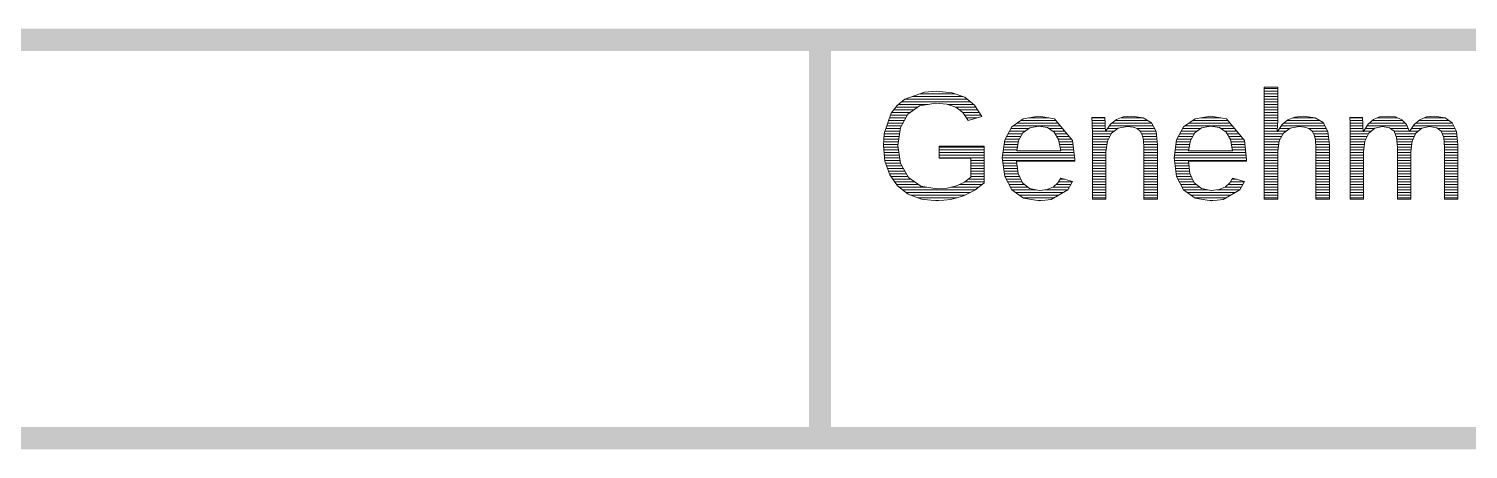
# Model space of a CAD drawing. Header units: millimetres. Extents: x 20 to 410, y 10 to 287.
# Drawn here: x 324.22 to 356.57, y 36.75 to 46.2 of the extents above; entities that cross this region are included whole.
import ezdxf

# ---------------------------------------------------------------- set-up
doc = ezdxf.new("R2010")
doc.units = ezdxf.units.MM
doc.layers.add('KANTEN', color=7, linetype='Continuous', lineweight=50)
doc.layers.add('TEXT', color=7, linetype='Continuous', lineweight=13)

msp = doc.modelspace()

# ---------------------------------------------------------------- linework, layer by layer
at = {"layer": 'KANTEN', "lineweight": 50, "const_width": 0.5}
for points in [[(229.97, 45.95), (410, 45.95)], [(342, 37), (342, 45.95)], [(229.97, 37), (410, 37)]]:
    msp.add_lwpolyline(points, dxfattribs=at)
at = {"layer": 'TEXT', "lineweight": 13}
for p, q in [((344.085, 44.68), (345.204, 44.68)), ((344.25, 44.74), (345.034, 44.74)), ((351.984, 44.86), (352.289, 44.86)), ((351.984, 44.8), (352.289, 44.8)), ((351.984, 44.74), (352.289, 44.74)), ((351.984, 44.68), (352.289, 44.68)), ((343.615, 44.32), (344.029, 44.32)), ((343.662, 44.38), (344.114, 44.38)), ((343.709, 44.44), (344.2, 44.44)), ((343.766, 44.5), (344.428, 44.5)), ((343.84, 44.56), (345.384, 44.56)), ((343.92, 44.62), (345.309, 44.62)), ((344.869, 44.5), (345.46, 44.5)), ((345.041, 44.44), (345.506, 44.44)), ((345.125, 44.38), (345.544, 44.38)), ((345.205, 44.32), (345.583, 44.32)), ((351.984, 44.62), (352.289, 44.62)), ((351.984, 44.56), (352.289, 44.56)), ((351.984, 44.5), (352.289, 44.5)), ((351.984, 44.44), (352.289, 44.44)), ((351.984, 44.38), (352.289, 44.38)), ((351.984, 44.32), (352.289, 44.32)), ((343.503, 44.02), (343.83, 44.02)), ((343.524, 44.08), (343.863, 44.08)), ((343.545, 44.14), (343.896, 44.14)), ((343.565, 44.2), (343.928, 44.2)), ((343.586, 44.26), (343.961, 44.26)), ((345.248, 44.26), (345.621, 44.26)), ((345.289, 44.2), (345.531, 44.2)), ((346.344, 44.02), (347.404, 44.02)), ((346.43, 44.08), (347.354, 44.08)), ((346.515, 44.14), (347.304, 44.14)), ((346.694, 44.2), (347.145, 44.2)), ((348.112, 44.2), (348.401, 44.2)), ((348.116, 44.14), (348.405, 44.14)), ((348.119, 44.08), (348.408, 44.08)), ((348.12, 44.02), (348.41, 44.02)), ((348.509, 44.02), (349.484, 44.02)), ((348.565, 44.08), (349.452, 44.08)), ((348.638, 44.14), (349.365, 44.14)), ((348.767, 44.2), (349.269, 44.2)), ((350.206, 44.02), (351.265, 44.02)), ((350.291, 44.08), (351.216, 44.08)), ((350.377, 44.14), (351.166, 44.14)), ((350.556, 44.2), (351.007, 44.2)), ((351.984, 44.26), (352.289, 44.26)), ((351.984, 44.2), (352.289, 44.2)), ((351.984, 44.14), (352.288, 44.14)), ((351.984, 44.08), (352.286, 44.08)), ((351.984, 44.02), (352.283, 44.02)), ((352.37, 44.02), (353.345, 44.02)), ((352.428, 44.08), (353.313, 44.08)), ((352.499, 44.14), (353.227, 44.14)), ((352.629, 44.2), (353.13, 44.2)), ((353.905, 44.2), (354.193, 44.2)), ((353.909, 44.14), (354.197, 44.14)), ((353.912, 44.08), (354.2, 44.08)), ((353.913, 44.02), (354.203, 44.02)), ((354.294, 44.02), (355.192, 44.02)), ((354.344, 44.08), (355.15, 44.08)), ((354.412, 44.14), (355.092, 44.14)), ((354.529, 44.2), (354.976, 44.2)), ((355.336, 44.02), (356.244, 44.02)), ((355.39, 44.08), (356.215, 44.08)), ((355.46, 44.14), (356.136, 44.14)), ((355.584, 44.2), (356.049, 44.2)), ((343.435, 43.72), (343.773, 43.72)), ((343.439, 43.78), (343.781, 43.78)), ((343.443, 43.84), (343.789, 43.84)), ((343.461, 43.9), (343.797, 43.9)), ((343.482, 43.96), (343.806, 43.96)), ((346.162, 43.72), (346.48, 43.72)), ((346.194, 43.78), (346.514, 43.78)), ((346.226, 43.84), (346.548, 43.84)), ((346.259, 43.9), (346.611, 43.9)), ((346.291, 43.96), (346.693, 43.96)), ((347.146, 43.96), (347.453, 43.96)), ((347.235, 43.9), (347.503, 43.9)), ((347.288, 43.84), (347.553, 43.84)), ((347.322, 43.78), (347.603, 43.78)), ((347.356, 43.72), (347.653, 43.72)), ((348.121, 43.96), (348.412, 43.96)), ((348.122, 43.9), (348.414, 43.9)), ((348.122, 43.84), (348.548, 43.84)), ((348.123, 43.78), (348.516, 43.78)), ((348.123, 43.72), (348.485, 43.72)), ((348.425, 43.9), (348.618, 43.9)), ((348.467, 43.96), (348.698, 43.96)), ((349.128, 43.96), (349.515, 43.96)), ((349.199, 43.9), (349.547, 43.9)), ((349.231, 43.84), (349.558, 43.84)), ((349.252, 43.78), (349.565, 43.78)), ((349.266, 43.72), (349.572, 43.72)), ((350.023, 43.72), (350.342, 43.72)), ((350.056, 43.78), (350.376, 43.78)), ((350.088, 43.84), (350.41, 43.84)), ((350.121, 43.9), (350.472, 43.9)), ((350.153, 43.96), (350.555, 43.96)), ((351.008, 43.96), (351.315, 43.96)), ((351.097, 43.9), (351.365, 43.9)), ((351.149, 43.84), (351.415, 43.84)), ((351.184, 43.78), (351.465, 43.78)), ((351.218, 43.72), (351.514, 43.72)), ((351.984, 43.96), (352.28, 43.96)), ((351.984, 43.9), (352.276, 43.9)), ((351.984, 43.84), (352.411, 43.84)), ((351.984, 43.78), (352.378, 43.78)), ((351.984, 43.72), (352.344, 43.72)), ((352.287, 43.9), (352.481, 43.9)), ((352.329, 43.96), (352.562, 43.96)), ((352.987, 43.96), (353.377, 43.96)), ((353.061, 43.9), (353.409, 43.9)), ((353.095, 43.84), (353.42, 43.84)), ((353.115, 43.78), (353.427, 43.78)), ((353.129, 43.72), (353.434, 43.72)), ((353.914, 43.96), (354.205, 43.96)), ((353.914, 43.9), (354.206, 43.9)), ((353.915, 43.84), (354.325, 43.84)), ((353.915, 43.78), (354.297, 43.78)), ((353.915, 43.72), (354.269, 43.72)), ((354.218, 43.9), (354.387, 43.9)), ((354.256, 43.96), (354.459, 43.96)), ((354.824, 43.96), (355.217, 43.96)), ((354.903, 43.9), (355.242, 43.9)), ((354.927, 43.84), (355.382, 43.84)), ((354.95, 43.78), (355.354, 43.78)), ((354.961, 43.72), (355.327, 43.72)), ((355.257, 43.9), (355.443, 43.9)), ((355.296, 43.96), (355.515, 43.96)), ((355.884, 43.96), (356.272, 43.96)), ((355.963, 43.9), (356.301, 43.9)), ((355.986, 43.84), (356.311, 43.84)), ((356.009, 43.78), (356.318, 43.78)), ((356.021, 43.72), (356.324, 43.72)), ((343.426, 43.6), (343.757, 43.6)), ((343.428, 43.54), (343.759, 43.54)), ((343.431, 43.66), (343.765, 43.66)), ((343.434, 43.48), (343.767, 43.48)), ((343.44, 43.42), (343.776, 43.42)), ((343.446, 43.36), (343.784, 43.36)), ((344.679, 43.54), (345.691, 43.54)), ((344.679, 43.48), (345.691, 43.48)), ((344.679, 43.42), (345.691, 43.42)), ((344.679, 43.36), (345.691, 43.36)), ((346.106, 43.36), (347.716, 43.36)), ((346.114, 43.42), (347.709, 43.42)), ((346.122, 43.48), (346.426, 43.48)), ((346.13, 43.54), (346.437, 43.54)), ((346.138, 43.6), (346.447, 43.6)), ((346.146, 43.66), (346.457, 43.66)), ((347.372, 43.66), (347.681, 43.66)), ((347.384, 43.6), (347.688, 43.6)), ((347.396, 43.54), (347.695, 43.54)), ((347.408, 43.48), (347.702, 43.48)), ((348.123, 43.66), (348.458, 43.66)), ((348.123, 43.6), (348.45, 43.6)), ((348.123, 43.54), (348.442, 43.54)), ((348.123, 43.48), (348.434, 43.48)), ((348.123, 43.42), (348.427, 43.42)), ((348.123, 43.36), (348.427, 43.36)), ((349.273, 43.66), (349.579, 43.66)), ((349.277, 43.6), (349.587, 43.6)), ((349.28, 43.54), (349.587, 43.54)), ((349.28, 43.48), (349.587, 43.48)), ((349.28, 43.42), (349.587, 43.42)), ((349.28, 43.36), (349.587, 43.36)), ((349.968, 43.36), (351.578, 43.36)), ((349.976, 43.42), (351.571, 43.42)), ((349.984, 43.48), (350.288, 43.48)), ((349.992, 43.54), (350.298, 43.54)), ((350, 43.6), (350.309, 43.6)), ((350.008, 43.66), (350.319, 43.66)), ((351.234, 43.66), (351.542, 43.66)), ((351.246, 43.6), (351.549, 43.6)), ((351.258, 43.54), (351.557, 43.54)), ((351.27, 43.48), (351.564, 43.48)), ((351.984, 43.66), (352.319, 43.66)), ((351.984, 43.6), (352.31, 43.6)), ((351.984, 43.54), (352.302, 43.54)), ((351.984, 43.48), (352.293, 43.48)), ((351.984, 43.42), (352.289, 43.42)), ((351.984, 43.36), (352.289, 43.36)), ((353.135, 43.66), (353.441, 43.66)), ((353.139, 43.6), (353.448, 43.6)), ((353.142, 43.54), (353.449, 43.54)), ((353.142, 43.48), (353.449, 43.48)), ((353.142, 43.42), (353.449, 43.42)), ((353.142, 43.36), (353.449, 43.36)), ((353.915, 43.66), (354.245, 43.66)), ((353.915, 43.6), (354.238, 43.6)), ((353.915, 43.54), (354.231, 43.54)), ((353.915, 43.48), (354.224, 43.48)), ((353.915, 43.42), (354.218, 43.42)), ((353.915, 43.36), (354.218, 43.36)), ((354.966, 43.66), (355.304, 43.66)), ((354.971, 43.6), (355.297, 43.6)), ((354.976, 43.54), (355.29, 43.54)), ((354.976, 43.48), (355.283, 43.48)), ((354.976, 43.42), (355.278, 43.42)), ((354.976, 43.36), (355.278, 43.36)), ((356.026, 43.66), (356.33, 43.66)), ((356.031, 43.6), (356.337, 43.6)), ((356.035, 43.54), (356.338, 43.54)), ((356.036, 43.48), (356.338, 43.48)), ((356.036, 43.42), (356.338, 43.42)), ((356.036, 43.36), (356.338, 43.36)), ((343.453, 43.3), (343.793, 43.3)), ((343.459, 43.24), (343.802, 43.24)), ((343.475, 43.18), (343.81, 43.18)), ((343.496, 43.12), (343.84, 43.12)), ((343.517, 43.06), (343.874, 43.06)), ((344.679, 43.3), (345.691, 43.3)), ((345.393, 43.24), (345.691, 43.24)), ((345.393, 43.18), (345.691, 43.18)), ((345.393, 43.12), (345.691, 43.12)), ((345.393, 43.06), (345.691, 43.06)), ((346.098, 43.3), (347.723, 43.3)), ((346.106, 43.24), (347.728, 43.24)), ((346.113, 43.18), (346.424, 43.18)), ((346.121, 43.12), (346.431, 43.12)), ((346.129, 43.06), (346.438, 43.06)), ((348.123, 43.3), (348.427, 43.3)), ((348.123, 43.24), (348.427, 43.24)), ((348.123, 43.18), (348.427, 43.18)), ((348.123, 43.12), (348.427, 43.12)), ((348.123, 43.06), (348.427, 43.06)), ((349.28, 43.3), (349.587, 43.3)), ((349.28, 43.24), (349.587, 43.24)), ((349.28, 43.18), (349.587, 43.18)), ((349.28, 43.12), (349.587, 43.12)), ((349.28, 43.06), (349.587, 43.06)), ((349.96, 43.3), (351.585, 43.3)), ((349.968, 43.24), (351.589, 43.24)), ((349.975, 43.18), (350.286, 43.18)), ((349.983, 43.12), (350.293, 43.12)), ((349.99, 43.06), (350.3, 43.06)), ((351.984, 43.3), (352.289, 43.3)), ((351.984, 43.24), (352.289, 43.24)), ((351.984, 43.18), (352.289, 43.18)), ((351.984, 43.12), (352.289, 43.12)), ((351.984, 43.06), (352.289, 43.06)), ((353.142, 43.3), (353.449, 43.3)), ((353.142, 43.24), (353.449, 43.24)), ((353.142, 43.18), (353.449, 43.18)), ((353.142, 43.12), (353.449, 43.12)), ((353.142, 43.06), (353.449, 43.06)), ((353.915, 43.3), (354.218, 43.3)), ((353.915, 43.24), (354.218, 43.24)), ((353.915, 43.18), (354.218, 43.18)), ((353.915, 43.12), (354.218, 43.12)), ((353.915, 43.06), (354.218, 43.06)), ((354.976, 43.3), (355.278, 43.3)), ((354.976, 43.24), (355.278, 43.24)), ((354.976, 43.18), (355.278, 43.18)), ((354.976, 43.12), (355.278, 43.12)), ((354.976, 43.06), (355.278, 43.06)), ((356.036, 43.3), (356.338, 43.3)), ((356.036, 43.24), (356.338, 43.24)), ((356.036, 43.18), (356.338, 43.18)), ((356.036, 43.12), (356.338, 43.12)), ((356.036, 43.06), (356.338, 43.06)), ((343.538, 43), (343.908, 43)), ((343.559, 42.94), (343.942, 42.94)), ((343.593, 42.88), (343.975, 42.88)), ((343.636, 42.82), (344.044, 42.82)), ((343.678, 42.76), (344.129, 42.76)), ((345.256, 42.76), (345.691, 42.76)), ((345.335, 42.82), (345.691, 42.82)), ((345.393, 43), (345.691, 43)), ((345.393, 42.94), (345.691, 42.94)), ((345.393, 42.88), (345.691, 42.88)), ((346.136, 43), (346.445, 43)), ((346.144, 42.94), (346.453, 42.94)), ((346.152, 42.88), (346.482, 42.88)), ((346.183, 42.82), (346.51, 42.82)), ((346.215, 42.76), (346.538, 42.76)), ((347.363, 42.76), (347.672, 42.76)), ((347.396, 42.82), (347.505, 42.82)), ((348.123, 43), (348.427, 43)), ((348.123, 42.94), (348.427, 42.94)), ((348.123, 42.88), (348.427, 42.88)), ((348.123, 42.82), (348.427, 42.82)), ((348.123, 42.76), (348.427, 42.76)), ((349.28, 43), (349.587, 43)), ((349.28, 42.94), (349.587, 42.94)), ((349.28, 42.88), (349.587, 42.88)), ((349.28, 42.82), (349.587, 42.82)), ((349.28, 42.76), (349.587, 42.76)), ((349.998, 43), (350.307, 43)), ((350.006, 42.94), (350.315, 42.94)), ((350.013, 42.88), (350.343, 42.88)), ((350.045, 42.82), (350.372, 42.82)), ((350.077, 42.76), (350.4, 42.76)), ((351.224, 42.76), (351.534, 42.76)), ((351.258, 42.82), (351.367, 42.82)), ((351.984, 43), (352.289, 43)), ((351.984, 42.94), (352.289, 42.94)), ((351.984, 42.88), (352.289, 42.88)), ((351.984, 42.82), (352.289, 42.82)), ((351.984, 42.76), (352.289, 42.76)), ((353.142, 43), (353.449, 43)), ((353.142, 42.94), (353.449, 42.94)), ((353.142, 42.88), (353.449, 42.88)), ((353.142, 42.82), (353.449, 42.82)), ((353.142, 42.76), (353.449, 42.76)), ((353.915, 43), (354.218, 43)), ((353.915, 42.94), (354.218, 42.94)), ((353.915, 42.88), (354.218, 42.88)), ((353.915, 42.82), (354.218, 42.82)), ((353.915, 42.76), (354.218, 42.76)), ((354.976, 43), (355.278, 43)), ((354.976, 42.94), (355.278, 42.94)), ((354.976, 42.88), (355.278, 42.88)), ((354.976, 42.82), (355.278, 42.82)), ((354.976, 42.76), (355.278, 42.76)), ((356.036, 43), (356.338, 43)), ((356.036, 42.94), (356.338, 42.94)), ((356.036, 42.88), (356.338, 42.88)), ((356.036, 42.82), (356.338, 42.82)), ((356.036, 42.76), (356.338, 42.76)), ((343.72, 42.7), (344.213, 42.7)), ((343.78, 42.64), (344.402, 42.64)), ((343.858, 42.58), (345.492, 42.58)), ((343.937, 42.52), (345.381, 42.52)), ((344.05, 42.46), (345.261, 42.46)), ((344.209, 42.4), (345.074, 42.4)), ((344.944, 42.64), (345.566, 42.64)), ((345.129, 42.7), (345.64, 42.7)), ((346.247, 42.7), (346.595, 42.7)), ((346.279, 42.64), (346.67, 42.64)), ((346.31, 42.58), (346.855, 42.58)), ((346.395, 42.52), (347.465, 42.52)), ((346.482, 42.46), (347.362, 42.46)), ((346.568, 42.4), (347.259, 42.4)), ((347.063, 42.58), (347.569, 42.58)), ((347.237, 42.64), (347.604, 42.64)), ((347.31, 42.7), (347.638, 42.7)), ((348.123, 42.7), (348.427, 42.7)), ((348.123, 42.64), (348.427, 42.64)), ((348.123, 42.58), (348.427, 42.58)), ((348.123, 42.52), (348.427, 42.52)), ((348.123, 42.46), (348.427, 42.46)), ((348.123, 42.4), (348.427, 42.4)), ((349.28, 42.7), (349.587, 42.7)), ((349.28, 42.64), (349.587, 42.64)), ((349.28, 42.58), (349.587, 42.58)), ((349.28, 42.52), (349.587, 42.52)), ((349.28, 42.46), (349.587, 42.46)), ((349.28, 42.4), (349.587, 42.4)), ((350.109, 42.7), (350.457, 42.7)), ((350.14, 42.64), (350.532, 42.64)), ((350.172, 42.58), (350.716, 42.58)), ((350.257, 42.52), (351.327, 42.52)), ((350.343, 42.46), (351.224, 42.46)), ((350.43, 42.4), (351.121, 42.4)), ((350.925, 42.58), (351.43, 42.58)), ((351.099, 42.64), (351.465, 42.64)), ((351.171, 42.7), (351.5, 42.7)), ((351.984, 42.7), (352.289, 42.7)), ((351.984, 42.64), (352.289, 42.64)), ((351.984, 42.58), (352.289, 42.58)), ((351.984, 42.52), (352.289, 42.52)), ((351.984, 42.46), (352.289, 42.46)), ((351.984, 42.4), (352.289, 42.4)), ((353.142, 42.7), (353.449, 42.7)), ((353.142, 42.64), (353.449, 42.64)), ((353.142, 42.58), (353.449, 42.58)), ((353.142, 42.52), (353.449, 42.52)), ((353.142, 42.46), (353.449, 42.46)), ((353.142, 42.4), (353.449, 42.4)), ((353.915, 42.7), (354.218, 42.7)), ((353.915, 42.64), (354.218, 42.64)), ((353.915, 42.58), (354.218, 42.58)), ((353.915, 42.52), (354.218, 42.52)), ((353.915, 42.46), (354.218, 42.46)), ((353.915, 42.4), (354.218, 42.4)), ((354.976, 42.7), (355.278, 42.7)), ((354.976, 42.64), (355.278, 42.64)), ((354.976, 42.58), (355.278, 42.58)), ((354.976, 42.52), (355.278, 42.52)), ((354.976, 42.46), (355.278, 42.46)), ((354.976, 42.4), (355.278, 42.4)), ((356.036, 42.7), (356.338, 42.7)), ((356.036, 42.64), (356.338, 42.64)), ((356.036, 42.58), (356.338, 42.58)), ((356.036, 42.52), (356.338, 42.52)), ((356.036, 42.46), (356.338, 42.46)), ((356.036, 42.4), (356.338, 42.4)), ((344.594, 42.34), (344.672, 42.34)), ((346.909, 42.34), (346.967, 42.34)), ((350.77, 42.34), (350.828, 42.34))]:
    msp.add_line(p, q, dxfattribs=at)
for points in [[(344.347, 44.775), (344.613, 44.795), (344.973, 44.761), (345.257, 44.661), (345.476, 44.486), (345.639, 44.231), (345.33, 44.14), (345.209, 44.316), (345.05, 44.437), (344.849, 44.507), (344.605, 44.53), (344.24, 44.467), (343.972, 44.28), (343.808, 43.979), (343.753, 43.576), (343.812, 43.171), (343.986, 42.861), (344.263, 42.664), (344.629, 42.599), (344.855, 42.617), (345.065, 42.67), (345.248, 42.754), (345.393, 42.863), (345.393, 43.294), (344.679, 43.294), (344.679, 43.565), (345.691, 43.565), (345.691, 42.741), (345.48, 42.57), (345.226, 42.442), (344.939, 42.362), (344.629, 42.336), (344.28, 42.373), (343.982, 42.485), (343.743, 42.667), (343.568, 42.915), (343.461, 43.221), (343.425, 43.576), (343.444, 43.85), (343.6, 44.3), (343.737, 44.476), (343.908, 44.615), (344.347, 44.775)], [(352.674, 44.217), (352.868, 44.238), (353.127, 44.201), (353.308, 44.09), (353.414, 43.891), (353.449, 43.592), (353.449, 42.37), (353.142, 42.37), (353.142, 43.533), (353.133, 43.702), (353.106, 43.82), (353.059, 43.902), (352.99, 43.959), (352.892, 43.992), (352.764, 44.002), (352.57, 43.965), (352.419, 43.853), (352.322, 43.678), (352.289, 43.452), (352.289, 42.37), (351.984, 42.37), (351.984, 44.886), (352.289, 44.886), (352.289, 44.231), (352.288, 44.126), (352.283, 44.018), (352.278, 43.931), (352.276, 43.891), (352.281, 43.891), (352.389, 44.046), (352.517, 44.154), (352.674, 44.217)], [(347.109, 42.585), (347.248, 42.645), (347.349, 42.735), (347.411, 42.846), (347.678, 42.77), (347.57, 42.58), (347.196, 42.363), (346.931, 42.336), (346.572, 42.396), (346.311, 42.578), (346.151, 42.88), (346.098, 43.299), (346.151, 43.701), (346.311, 43.996), (346.569, 44.178), (346.919, 44.238), (347.273, 44.178), (347.677, 43.69), (347.728, 43.264), (347.728, 43.223), (346.419, 43.223), (346.451, 42.944), (346.549, 42.736), (346.71, 42.608), (346.931, 42.565), (347.109, 42.585)], [(346.715, 43.976), (346.562, 43.864), (346.462, 43.688), (346.422, 43.457), (347.412, 43.457), (347.363, 43.708), (347.265, 43.88), (347.116, 43.98), (346.914, 44.013), (346.715, 43.976)], [(349.198, 43.9), (349.131, 43.959), (349.035, 43.992), (348.902, 44.002), (348.705, 43.965), (348.554, 43.852), (348.459, 43.672), (348.427, 43.433), (348.427, 42.37), (348.123, 42.37), (348.123, 43.813), (348.12, 44.071), (348.112, 44.204), (348.4, 44.204), (348.402, 44.189), (348.404, 44.159), (348.406, 44.119), (348.408, 44.073), (348.411, 44.003), (348.414, 43.891), (348.419, 43.891), (348.532, 44.053), (348.662, 44.159), (348.817, 44.219), (349.006, 44.238), (349.267, 44.201), (349.447, 44.088), (349.552, 43.889), (349.587, 43.592), (349.587, 42.37), (349.28, 42.37), (349.28, 43.533), (349.271, 43.694), (349.244, 43.814), (349.198, 43.9)], [(350.792, 42.565), (350.971, 42.585), (351.11, 42.645), (351.211, 42.735), (351.272, 42.846), (351.54, 42.77), (351.432, 42.58), (351.058, 42.363), (350.792, 42.336), (350.434, 42.396), (350.173, 42.578), (350.013, 42.88), (349.96, 43.299), (350.013, 43.701), (350.173, 43.996), (350.431, 44.178), (350.78, 44.238), (351.134, 44.178), (351.539, 43.69), (351.589, 43.264), (351.589, 43.223), (350.281, 43.223), (350.313, 42.944), (350.411, 42.736), (350.572, 42.608), (350.792, 42.565)], [(350.775, 44.013), (350.577, 43.976), (350.424, 43.864), (350.324, 43.688), (350.284, 43.457), (351.274, 43.457), (351.224, 43.708), (351.127, 43.88), (350.978, 43.98), (350.775, 44.013)], [(354.903, 43.9), (354.801, 43.977), (354.641, 44.002), (354.466, 43.965), (354.332, 43.853), (354.247, 43.674), (354.218, 43.433), (354.218, 42.37), (353.915, 42.37), (353.915, 43.813), (353.913, 44.071), (353.905, 44.204), (354.193, 44.204), (354.195, 44.189), (354.196, 44.159), (354.198, 44.119), (354.201, 44.073), (354.203, 44.003), (354.206, 43.891), (354.212, 43.891), (354.317, 44.056), (354.437, 44.162), (354.578, 44.219), (354.747, 44.238), (354.934, 44.218), (355.077, 44.155), (355.18, 44.048), (355.246, 43.891), (355.251, 43.891), (355.356, 44.05), (355.48, 44.157), (355.63, 44.218), (355.807, 44.238), (356.047, 44.201), (356.211, 44.088), (356.306, 43.888), (356.338, 43.592), (356.338, 42.37), (356.036, 42.37), (356.036, 43.533), (356.018, 43.758), (355.963, 43.9), (355.861, 43.977), (355.7, 44.002), (355.523, 43.965), (355.389, 43.854), (355.306, 43.675), (355.278, 43.433), (355.278, 42.37), (354.976, 42.37), (354.976, 43.533), (354.958, 43.758), (354.903, 43.9)]]:
    msp.add_lwpolyline(points, close=True, dxfattribs=at)

doc.saveas('drawing.dxf')
